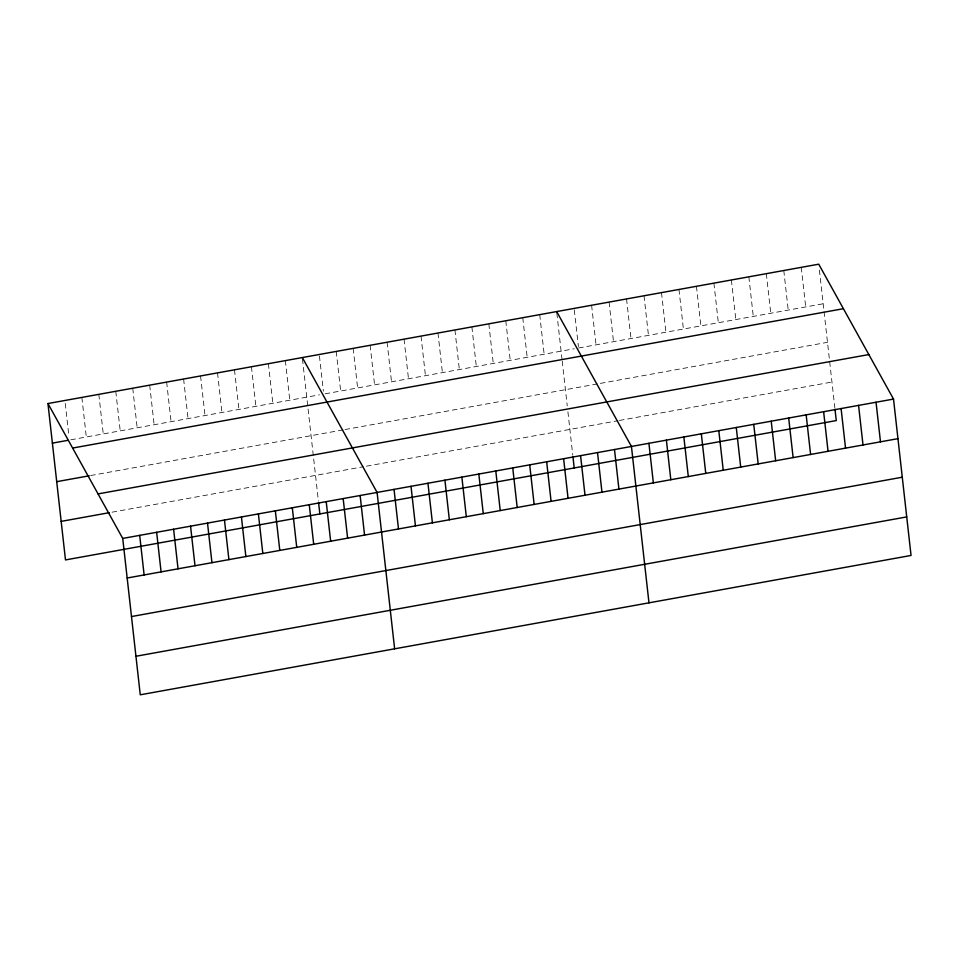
<?xml version="1.0" encoding="UTF-8"?>
<svg xmlns="http://www.w3.org/2000/svg" width="959" height="959" viewBox="0 0 959 959"><rect width="100%" height="100%" fill="white"/><g stroke="black" fill="none" stroke-linecap="round" stroke-linejoin="round"><path stroke-width="0.72" stroke-dasharray="4.79 3.6" d="M70.762 439.809L319.467 394.844M325.113 393.825L574.213 348.788M578.577 347.997L823.17 303.775M90.625 475.544L343.574 429.812M344.988 429.56L597.457 383.912M600.37 383.384L827.497 342.315M112.035 512.19L363.569 466.709M366.398 466.194L617.932 420.725M619.382 420.462L831.944 382.03M819.394 270.054L834.833 407.731M801.256 267.345L805.704 306.94M783.791 270.51L788.226 310.093M766.313 273.663L770.76 313.257M748.847 276.827L753.283 316.41M731.369 279.98L735.817 319.575M713.904 283.145L718.339 322.727M696.438 286.297L700.873 325.892M678.96 289.462L683.407 329.045M661.494 292.615L665.93 332.21M644.016 295.78L648.464 335.362M626.551 298.932L630.986 338.527M609.073 302.097L613.52 341.68M591.607 305.25L596.042 344.844M574.297 309.877L578.409 346.535M556.831 313.03L562.07 359.721M562.226 361.147L567.248 405.873M567.908 411.759L572.763 455.105M539.713 314.636L544.149 354.219M522.751 317.705L527.186 357.287M505.789 320.762L510.236 360.356M488.838 323.83L493.274 363.425M471.876 326.899L476.323 366.482M454.926 329.968L459.361 369.551M437.963 333.025L442.411 372.619M421.013 336.094L425.448 375.688M404.051 339.162L408.486 378.745M387.088 342.231L391.536 381.814M370.138 345.288L374.573 384.883M353.176 348.357L357.623 387.951M336.225 351.426L340.661 391.008M319.431 355.957L323.375 391.14M302.469 359.026L318.412 501.089M285.35 360.62L289.786 400.215M268.388 363.689L272.835 403.271M251.438 366.758L255.873 406.34M234.475 369.814L238.923 409.409M217.525 372.883L221.961 412.466M200.563 375.952L205.01 415.535M183.613 379.021L188.048 418.603M166.65 382.078L171.086 421.672M149.688 385.146L154.135 424.729M132.738 388.215L137.173 427.798M115.775 391.284L120.223 430.867M98.825 394.341L103.26 433.936M81.863 397.41L86.31 436.992M65.236 403.403L68.856 435.662"/><path stroke-width="1.44" d="M47.95 403.547L818.734 264.193L893.512 399.076L911.05 555.453L140.266 694.807L122.728 538.431L47.95 403.547L65.488 559.924L836.272 420.569L834.989 409.157M52.385 443.13L67.933 440.325M72.632 448.057L843.405 308.702M56.713 481.67L89.211 475.796M98.046 493.909L868.83 354.566M61.172 521.384L109.218 512.693M122.728 538.431L893.512 399.076M127.163 578.013L897.948 438.659M131.491 616.553L902.275 477.21M135.95 656.268L906.723 516.913M556.664 311.567L631.442 446.45L648.979 602.839M302.313 357.551L377.091 492.435L394.628 648.823M876.035 402.229L880.482 441.823M858.569 405.393L863.004 444.976M841.091 408.546L845.538 448.141M823.625 411.711L828.061 451.293M806.159 414.863L810.595 454.458M788.682 418.028L793.129 457.611M771.216 421.181L775.651 460.776M753.738 424.346L758.185 463.928M736.272 427.498L740.708 467.093M718.794 430.663L723.242 470.246M701.329 433.816L705.764 473.41M683.851 436.98L688.298 476.563M666.385 440.133L670.821 479.728M648.919 443.298L653.355 482.88M614.491 449.519L618.927 489.102M597.529 452.588L601.964 492.171M580.567 455.657L585.014 495.24M572.931 456.532L574.201 467.956M563.616 458.714L568.052 498.308M546.654 461.782L551.101 501.365M529.704 464.851L534.139 504.434M512.741 467.92L517.189 507.503M495.791 470.977L500.226 510.572M478.829 474.046L483.264 513.628M461.866 477.114L466.314 516.697M444.916 480.171L449.351 519.766M427.954 483.24L432.401 522.835M411.003 486.309L415.439 525.892M394.041 489.378L398.488 528.96M360.128 495.503L364.564 535.098M343.166 498.572L347.614 538.155M326.216 501.641L330.651 541.224M318.568 502.516L319.85 513.94M309.254 504.698L313.701 544.292M292.303 507.767L296.739 547.361M275.341 510.835L279.788 550.418M258.391 513.904L262.826 553.487M241.428 516.961L245.864 556.556M224.466 520.03L228.913 559.624M207.516 523.099L211.951 562.681M190.553 526.167L195.001 565.75M173.603 529.224L178.038 568.819M156.641 532.293L161.088 571.888M139.69 535.362L144.126 574.944"/></g></svg>
